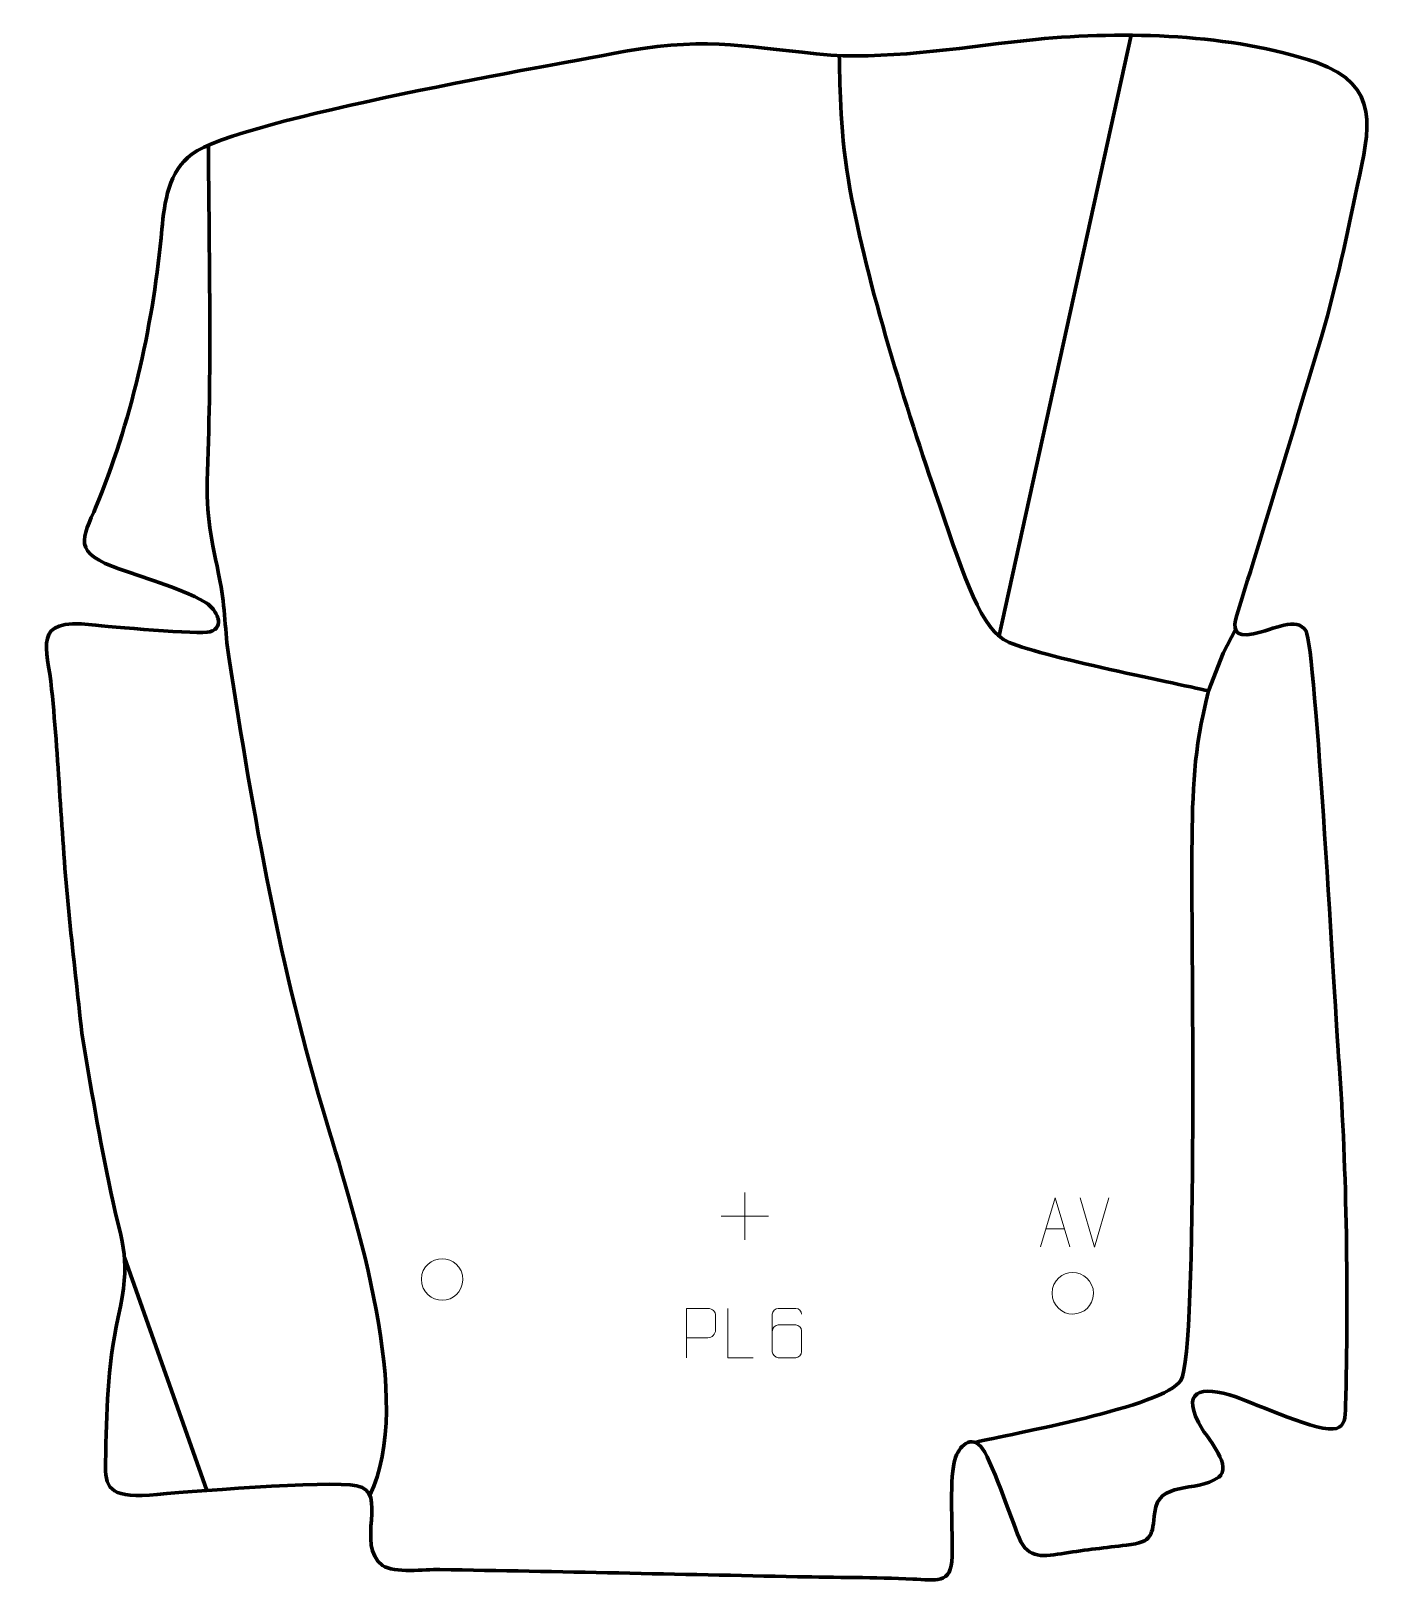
# Model space of a CAD drawing. Header units: millimetres. Extents: x -334 to 350, y -244 to 543.
import ezdxf

# ---------------------------------------------------------------- set-up
doc = ezdxf.new("R2010")
doc.units = ezdxf.units.MM
doc.header["$MEASUREMENT"] = 0
for name, color, linetype in [('layer 1', 7, 'Continuous'), ('layer 2', 7, 'Continuous'), ('layer 3', 7, 'Continuous')]:
    doc.layers.add(name, color=color, linetype=linetype)

msp = doc.modelspace()

# ---------------------------------------------------------------- linework, layer by layer
at = {"layer": 'layer 1', "color": 250, "lineweight": 9}
for points in [[(-136.5903, -89.3533), (-136.5196, -82.7129), (-131.2456, -78.8669), (-126.0903, -78.9639), (-126.0903, -78.9639), (-120.935, -78.8669), (-115.661, -82.9303), (-115.5903, -89.5707), (-115.5903, -89.5707), (-115.9605, -95.9), (-120.4024, -99.9307), (-126.0903, -99.9601), (-126.0903, -99.9601), (-131.2456, -100.0571), (-136.5196, -95.9937), (-136.5903, -89.3533)], [(182.9604, -96.3644), (183.0311, -89.724), (188.3051, -85.878), (193.4604, -85.975), (193.4604, -85.975), (198.6157, -85.878), (203.8897, -89.9414), (203.9604, -96.5818), (203.9604, -96.5818), (203.5902, -102.9111), (199.1483, -106.9418), (193.4604, -106.9712), (193.4604, -106.9712), (188.3051, -107.0682), (183.0311, -103.0048), (182.9604, -96.3644)]]:
    msp.add_open_spline(points, degree=3, knots=[0, 0, 0, 0, 0.2, 0.2, 0.2, 0.2, 0.4, 0.4, 0.4, 0.4, 0.6, 0.6, 0.6, 0.6, 1, 1, 1, 1], dxfattribs=at)
at = {"layer": 'layer 2', "color": 142, "lineweight": 158}
for points in [[(155.9547, 236.1129), (155.9547, 236.1129), (222.9557, 541.092), (222.9557, 541.092)], [(-287.1424, -78.2707), (-287.1424, -78.2707), (-245.3283, -196.3644), (-245.3283, -196.3644)]]:
    msp.add_open_spline(points, degree=3, dxfattribs=at)
for points, knots in [([(75.1237, 530.7835), (75.4919, 518.8745), (75.1319, 495.4691), (79.7765, 467.8006), (79.7765, 467.8006), (87.7806, 420.1197), (107.2741, 357.677), (123.8759, 309.071), (123.8759, 309.071), (136.4551, 272.2422), (145.2336, 243.3568), (158.3829, 234.8558), (158.3829, 234.8558), (169.6298, 227.5848), (244.8464, 212.9523), (262.1849, 208.7944), (262.1849, 208.7944), (262.1849, 208.7944), (269.7255, 227.9768), (269.7255, 227.9768), (269.7255, 227.9768), (269.7255, 227.9768), (275.8323, 240.0158), (275.8323, 240.0158)], [0, 0, 0, 0, 0.14285714, 0.14285714, 0.14285714, 0.14285714, 0.28571429, 0.28571429, 0.28571429, 0.28571429, 0.42857143, 0.42857143, 0.42857143, 0.42857143, 0.57142857, 0.57142857, 0.57142857, 0.57142857, 0.71428571, 0.71428571, 0.71428571, 0.71428571, 1, 1, 1, 1]), ([(-244.5542, 485.322), (-244.2126, 430.1001), (-242.8603, 375.0456), (-245.0125, 319.828), (-245.0125, 319.828), (-245.8909, 295.458), (-243.0745, 287.09), (-238.5569, 263.9705), (-238.5569, 263.9705), (-236.1116, 251.4559), (-236.129, 238.702), (-234.2314, 226.0927), (-234.2314, 226.0927), (-221.5872, 145.1424), (-208.401, 68.6668), (-184.6074, -10.0283), (-184.6074, -10.0283), (-170.0363, -58.2208), (-139.5867, -151.692), (-162.7856, -198.8008)], [0, 0, 0, 0, 0.16666667, 0.16666667, 0.16666667, 0.16666667, 0.33333333, 0.33333333, 0.33333333, 0.33333333, 0.5, 0.5, 0.5, 0.5, 0.66666667, 0.66666667, 0.66666667, 0.66666667, 1, 1, 1, 1]), ([(262.1849, 208.7944), (254.4621, 177.2983), (254.2168, 159.8761), (253.8068, 127.8501), (253.8068, 127.8501), (253.4052, 96.4668), (257.215, -125.506), (248.1775, -140.5887), (248.1775, -140.5887), (240.2023, -153.8986), (161.5332, -167.744), (143.9162, -172.0293)], [0, 0, 0, 0, 0.25, 0.25, 0.25, 0.25, 0.5, 0.5, 0.5, 0.5, 1, 1, 1, 1])]:
    msp.add_open_spline(points, degree=3, knots=knots, dxfattribs=at)
at = {"layer": 'layer 3', "color": 242, "lineweight": 158}
msp.add_open_spline([(-308.6888, 35.3663), (-310.7771, 54.6833), (-312.8655, 74.0002), (-314.9537, 93.3172), (-314.9537, 93.3172), (-318.9916, 132.0991), (-320.0586, 171.0801), (-323.9686, 209.7547), (-323.9686, 209.7547), (-326.1298, 231.1324), (-334.3969, 245.7972), (-303.6036, 242.3183), (-303.6036, 242.3183), (-295.0027, 241.3997), (-248.6776, 237.2231), (-243.7681, 238.7457), (-243.7681, 238.7457), (-235.7524, 241.2317), (-240.3229, 249.8189), (-245.7231, 253.5234), (-245.7231, 253.5234), (-261.5743, 262.3463), (-276.6108, 265.5803), (-293.0422, 271.8763), (-293.0422, 271.8763), (-314.8067, 280.2158), (-307.2525, 287.8058), (-300.01, 305.7197), (-300.01, 305.7197), (-282.6659, 349.0548), (-272.3104, 396.3156), (-268.0772, 442.81), (-268.0772, 442.81), (-266.8411, 456.3872), (-264.7477, 472.3137), (-252.8716, 480.8887), (-252.8716, 480.8887), (-227.9529, 498.8811), (-68.4662, 526.246), (-32.164, 533.1544), (-32.164, 533.1544), (10.8183, 540.5748), (29.5195, 534.6263), (70.8595, 531.0041), (70.8595, 531.0041), (103.4316, 528.9336), (141.844, 535.6441), (174.7582, 538.997), (174.7582, 538.997), (220.3259, 543.1953), (273.4089, 542.0101), (317.0504, 527.2475), (317.0504, 527.2475), (349.5955, 515.6419), (343.8259, 493.4041), (337.8033, 465.3342), (337.8033, 465.3342), (332.254, 439.4704), (327.2741, 414.7247), (319.752, 389.3695), (319.752, 389.3695), (305.5781, 341.5602), (291.1848, 294.7026), (276.615, 247.1387), (276.615, 247.1387), (274.5644, 240.4448), (274.7582, 235.7398), (285.0973, 237.7562), (285.0973, 237.7562), (295.4759, 239.7803), (306.8643, 246.9813), (311.6742, 239.0552), (311.6742, 239.0552), (316.3732, 231.3114), (326.4992, 45.5507), (328.3819, 20.1388), (328.3819, 20.1388), (332.4151, -34.3013), (333.1181, -98.5428), (331.6556, -153.5553), (331.6556, -153.5553), (331.492, -159.7114), (331.3038, -163.534), (327.1243, -164.9034), (327.1243, -164.9034), (318.8334, -167.6201), (286.1583, -152.4127), (276.0585, -148.9364), (276.0585, -148.9364), (258.1688, -143.0583), (247.1933, -145.3787), (259.1251, -165.4843), (259.1251, -165.4843), (262.7361, -170.9544), (274.1586, -184.0753), (267.5189, -189.7173), (267.5189, -189.7173), (255.1848, -197.7863), (236.9772, -191.2189), (234.9716, -207.3692), (234.9716, -207.3692), (233.5268, -219.0039), (234.3563, -222.4743), (220.6796, -224.0842), (220.6796, -224.0842), (210.2113, -225.3164), (199.9214, -226.4752), (189.4927, -228.104), (189.4927, -228.104), (178.8547, -229.7936), (170.9969, -231.5182), (166.2089, -220.3901), (166.2089, -220.3901), (162.7567, -211.7821), (151.3744, -178.7644), (146.8522, -174.0561), (146.8522, -174.0561), (140.78, -167.734), (134.7368, -175.5579), (133.3227, -182.0968), (133.3227, -182.0968), (131.075, -192.4907), (132.5424, -217.6702), (132.3531, -229.8505), (132.3531, -229.8505), (132.1293, -244.2401), (123.7614, -241.7637), (112.3719, -241.2678), (112.3719, -241.2678), (93.271, -240.4361), (73.167, -240.4452), (53.9491, -240.0675), (53.9491, -240.0675), (-6.452, -238.8781), (-66.8499, -237.4509), (-127.2547, -236.4685), (-127.2547, -236.4685), (-135.1597, -236.34), (-150.122, -238.3855), (-156.3388, -234.4242), (-156.3388, -234.4242), (-170.499, -223.6748), (-152.7722, -197.1387), (-169.3459, -193.9841), (-169.3459, -193.9841), (-183.9104, -191.2118), (-257.2036, -197.1792), (-274.3709, -198.6729), (-274.3709, -198.6729), (-294.9973, -200.1585), (-297.0231, -194.4854), (-296.6922, -182.3217), (-296.6922, -182.3217), (-295.9601, -155.4079), (-296.1315, -135.6361), (-290.2561, -108.5047), (-290.2561, -108.5047), (-283.7358, -78.3952), (-287.6554, -74.5723), (-293.9547, -45.2238), (-293.9547, -45.2238), (-299.7159, -18.3825), (-304.0979, 8.3239), (-308.6888, 35.3663)], degree=3, knots=[0, 0, 0, 0, 0.02380952, 0.02380952, 0.02380952, 0.02380952, 0.04761905, 0.04761905, 0.04761905, 0.04761905, 0.07142857, 0.07142857, 0.07142857, 0.07142857, 0.0952381, 0.0952381, 0.0952381, 0.0952381, 0.11904762, 0.11904762, 0.11904762, 0.11904762, 0.14285714, 0.14285714, 0.14285714, 0.14285714, 0.16666667, 0.16666667, 0.16666667, 0.16666667, 0.19047619, 0.19047619, 0.19047619, 0.19047619, 0.21428571, 0.21428571, 0.21428571, 0.21428571, 0.23809524, 0.23809524, 0.23809524, 0.23809524, 0.26190476, 0.26190476, 0.26190476, 0.26190476, 0.28571429, 0.28571429, 0.28571429, 0.28571429, 0.30952381, 0.30952381, 0.30952381, 0.30952381, 0.33333333, 0.33333333, 0.33333333, 0.33333333, 0.35714286, 0.35714286, 0.35714286, 0.35714286, 0.38095238, 0.38095238, 0.38095238, 0.38095238, 0.4047619, 0.4047619, 0.4047619, 0.4047619, 0.42857143, 0.42857143, 0.42857143, 0.42857143, 0.45238095, 0.45238095, 0.45238095, 0.45238095, 0.47619048, 0.47619048, 0.47619048, 0.47619048, 0.5, 0.5, 0.5, 0.5, 0.52380952, 0.52380952, 0.52380952, 0.52380952, 0.54761905, 0.54761905, 0.54761905, 0.54761905, 0.57142857, 0.57142857, 0.57142857, 0.57142857, 0.5952381, 0.5952381, 0.5952381, 0.5952381, 0.61904762, 0.61904762, 0.61904762, 0.61904762, 0.64285714, 0.64285714, 0.64285714, 0.64285714, 0.66666667, 0.66666667, 0.66666667, 0.66666667, 0.69047619, 0.69047619, 0.69047619, 0.69047619, 0.71428571, 0.71428571, 0.71428571, 0.71428571, 0.73809524, 0.73809524, 0.73809524, 0.73809524, 0.76190476, 0.76190476, 0.76190476, 0.76190476, 0.78571429, 0.78571429, 0.78571429, 0.78571429, 0.80952381, 0.80952381, 0.80952381, 0.80952381, 0.83333333, 0.83333333, 0.83333333, 0.83333333, 0.85714286, 0.85714286, 0.85714286, 0.85714286, 0.88095238, 0.88095238, 0.88095238, 0.88095238, 0.9047619, 0.9047619, 0.9047619, 0.9047619, 0.92857143, 0.92857143, 0.92857143, 0.92857143, 0.95238095, 0.95238095, 0.95238095, 0.95238095, 1, 1, 1, 1], dxfattribs=at)
at = {"layer": 'layer 3', "color": 250, "lineweight": 9}
for points in [[(27.2241, -45.3539), (27.2241, -45.3539), (27.2241, -69.3318), (27.2241, -69.3318)], [(204.4531, -72.9946), (204.4531, -72.9946), (197.1313, -48.041), (197.1313, -48.041)], [(211.775, -48.041), (211.775, -48.041), (204.4532, -72.9946), (204.4532, -72.9946)], [(15.2352, -57.3429), (15.2352, -57.3429), (39.2131, -57.3429), (39.2131, -57.3429)], [(179.8162, -63.7379), (179.8162, -63.7379), (189.3119, -63.7379), (189.3119, -63.7379)]]:
    msp.add_open_spline(points, degree=3, dxfattribs=at)
for points, knots in [([(177.0936, -72.9873), (177.0936, -72.9873), (184.4646, -48.0338), (184.4646, -48.0338), (184.4646, -48.0338), (184.4646, -48.0338), (192.0345, -72.9873), (192.0345, -72.9873)], [0, 0, 0, 0, 0.33333333, 0.33333333, 0.33333333, 0.33333333, 1, 1, 1, 1]), ([(-2.2246, -129.0863), (-2.2246, -129.0863), (-2.2246, -104.1327), (-2.2246, -104.1327), (-2.2246, -104.1327), (1.3705, -104.1327), (4.9658, -104.1327), (8.5612, -104.1327), (8.5612, -104.1327), (10.8864, -104.1706), (12.4438, -105.6607), (12.4396, -108.0268), (12.4396, -108.0268), (12.4392, -110.0625), (12.4392, -113.1218), (12.4396, -115.1578), (12.4396, -115.1578), (12.4331, -117.0332), (10.6209, -118.9751), (8.6113, -118.9942), (8.6113, -118.9942), (8.6113, -118.9942), (-2.2246, -118.9942), (-2.2246, -118.9942)], [0, 0, 0, 0, 0.14285714, 0.14285714, 0.14285714, 0.14285714, 0.28571429, 0.28571429, 0.28571429, 0.28571429, 0.42857143, 0.42857143, 0.42857143, 0.42857143, 0.57142857, 0.57142857, 0.57142857, 0.57142857, 0.71428571, 0.71428571, 0.71428571, 0.71428571, 1, 1, 1, 1]), ([(31.5821, -129.0863), (31.5821, -129.0863), (18.633, -129.0863), (18.633, -129.0863), (18.633, -129.0863), (18.633, -129.0863), (18.633, -104.1327), (18.633, -104.1327)], [0, 0, 0, 0, 0.33333333, 0.33333333, 0.33333333, 0.33333333, 1, 1, 1, 1]), ([(56.0629, -107.0688), (56.0388, -105.7293), (54.6826, -104.0761), (53.1107, -104.1104), (53.1107, -104.1104), (50.1259, -104.1107), (47.1407, -104.1107), (44.1553, -104.1104), (44.1553, -104.1104), (42.9362, -104.0955), (41.208, -105.5331), (41.203, -107.0688), (41.203, -107.0688), (41.2033, -113.4293), (41.2033, -119.7901), (41.203, -126.1508), (41.203, -126.1508), (41.2076, -127.3137), (42.9362, -129.0848), (44.1553, -129.1092), (44.1553, -129.1092), (47.1407, -129.1089), (50.1259, -129.1089), (53.1107, -129.1092), (53.1107, -129.1092), (54.3888, -129.0654), (56.0585, -127.4509), (56.0629, -126.1508), (56.0629, -126.1508), (56.0629, -122.5675), (56.0629, -118.9844), (56.0629, -115.4017), (56.0629, -115.4017), (56.0244, -113.9235), (54.4417, -112.4906), (53.1107, -112.4926), (53.1107, -112.4926), (50.1259, -112.4923), (47.1407, -112.4923), (44.1553, -112.4926), (44.1553, -112.4926), (42.8258, -112.4876), (41.1828, -113.9949), (41.2245, -115.4234)], [0, 0, 0, 0, 0.08333333, 0.08333333, 0.08333333, 0.08333333, 0.16666667, 0.16666667, 0.16666667, 0.16666667, 0.25, 0.25, 0.25, 0.25, 0.33333333, 0.33333333, 0.33333333, 0.33333333, 0.41666667, 0.41666667, 0.41666667, 0.41666667, 0.5, 0.5, 0.5, 0.5, 0.58333333, 0.58333333, 0.58333333, 0.58333333, 0.66666667, 0.66666667, 0.66666667, 0.66666667, 0.75, 0.75, 0.75, 0.75, 0.83333333, 0.83333333, 0.83333333, 0.83333333, 1, 1, 1, 1])]:
    msp.add_open_spline(points, degree=3, knots=knots, dxfattribs=at)

doc.saveas('drawing.dxf')
